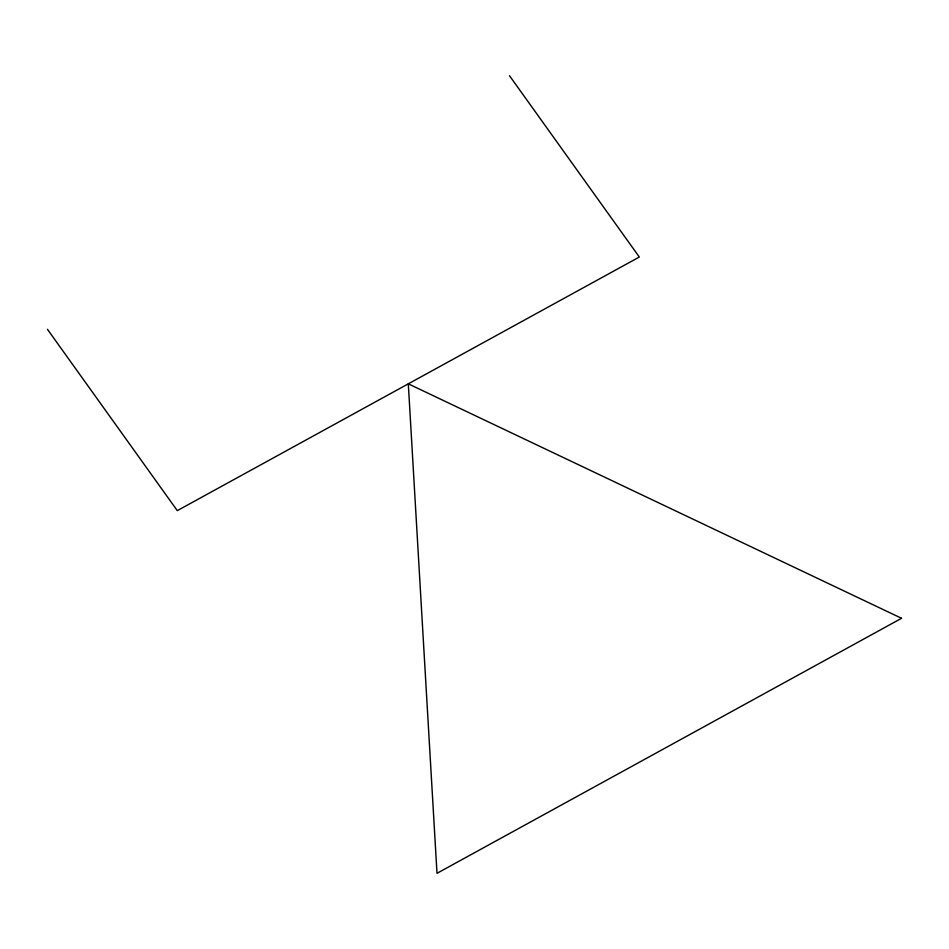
<?xml version="1.0" encoding="UTF-8"?>
<svg xmlns="http://www.w3.org/2000/svg" width="949" height="949" viewBox="0 0 949 949"><rect width="100%" height="100%" fill="white"/><g stroke="black" fill="none" stroke-linecap="round" stroke-linejoin="round"><path stroke-width="1.42" d="M509.471 75.683L639.318 257.025L177.297 510.645L47.45 329.315M901.55 618.297L437.003 873.317L408.307 383.835L901.55 618.297"/></g></svg>
